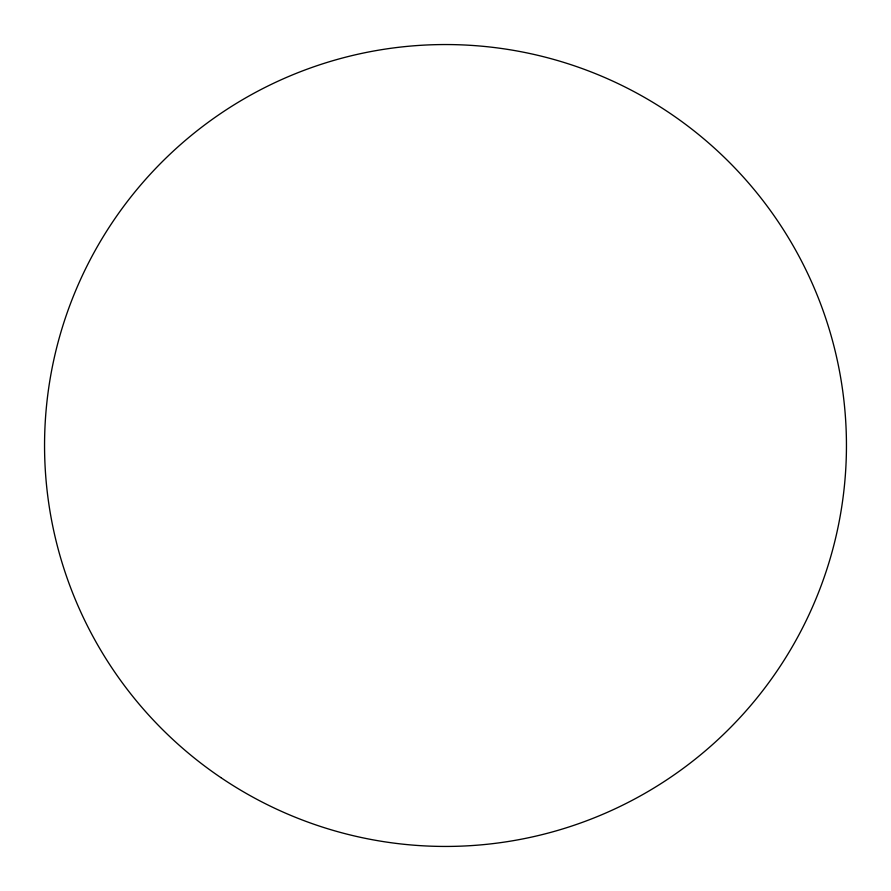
<?xml version="1.0" encoding="UTF-8"?>
<svg xmlns="http://www.w3.org/2000/svg" width="891" height="891" viewBox="0 0 891 891"><rect width="100%" height="100%" fill="white"/><g stroke="black" fill="none" stroke-linecap="round" stroke-linejoin="round"><path stroke-width="1.34" d="M220.768 777.542A400.95 400.95 0 0 0 845.425 474.101A400.95 400.95 0 0 0 270.307 84.845A400.95 400.95 0 0 0 220.768 777.542"/></g></svg>
